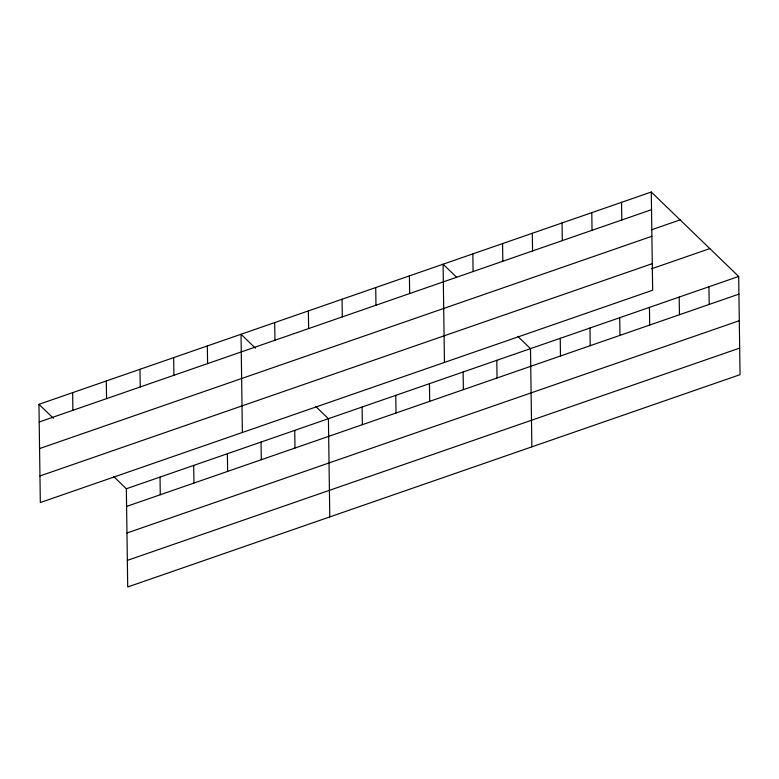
<?xml version="1.0" encoding="UTF-8"?>
<svg xmlns="http://www.w3.org/2000/svg" width="779" height="779" viewBox="0 0 779 779"><rect width="100%" height="100%" fill="white"/><g stroke="black" fill="none" stroke-linecap="round" stroke-linejoin="round"><path stroke-width="1.17" d="M651.283 192.023L652.656 290.236L40.323 502.543L38.95 404.33L651.283 192.023L738.677 276.457L740.05 374.67L127.717 586.976L126.344 488.764L113.627 476.466M39.193 421.994L651.526 209.687M651.526 229.795L680.125 219.882M39.563 448.577L651.896 236.271M39.953 475.959L652.286 263.653M651.497 268.823L709.835 248.589M126.344 488.764L738.677 276.457M126.597 506.428L738.92 294.121M126.967 533.011L739.3 320.705M127.347 560.393L739.68 348.086M456.66 277.314L443.085 264.208L444.458 362.42M517.762 336.343L530.489 348.641L531.862 446.854M255.444 348.194L241.023 334.269L242.386 432.481M315.69 406.404L328.417 418.703L329.79 516.915M38.95 404.33L53.371 418.265M708.939 286.769L709.182 304.433M679.191 297.081L679.444 314.745M649.452 307.393L649.696 325.057M621.535 202.336L621.788 219.999M619.714 317.705L619.957 335.369M591.797 212.648L592.04 230.311M589.966 328.017L590.219 345.681M562.058 222.96L562.302 240.623M560.228 338.329L560.471 355.993M532.31 233.272L532.563 250.935M502.572 243.584L502.815 261.247M496.807 360.317L497.051 377.981M472.834 253.896L473.077 271.559M463.125 371.992L463.378 389.656M429.453 383.667L429.696 401.331M409.413 275.883L409.657 293.547M395.771 395.343L396.024 413.016M375.731 287.558L375.975 305.222M362.099 407.027L362.342 424.691M342.049 299.233L342.302 316.897M308.377 310.909L308.62 328.582M294.735 430.378L294.988 448.042M274.695 322.594L274.948 340.257M261.062 442.053L261.306 459.717M227.38 453.729L227.634 471.402M207.341 345.944L207.584 363.608M193.708 465.414L193.952 483.077M173.659 357.619L173.912 375.283M160.026 477.089L160.27 494.753M139.986 369.295L140.23 386.959M106.304 380.97L106.557 398.644M72.632 392.655L72.875 410.319"/></g></svg>
